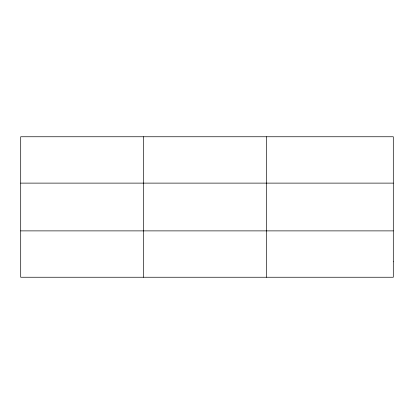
<?xml version="1.0" encoding="UTF-8"?>
<svg xmlns="http://www.w3.org/2000/svg" width="414" height="414" viewBox="0 0 414 414"><rect width="100%" height="100%" fill="white"/><g stroke="black" fill="none" stroke-linecap="round" stroke-linejoin="round"><path stroke-width="0.62" d="M143.658 136.755L143.658 277.245M266.616 136.755L266.616 277.245M20.7 183.117L393.3 183.117M20.7 230.883L393.3 230.883M393.3 261.788L393.3 277.245L20.7 277.245L20.7 136.755L393.3 136.755L393.3 261.788"/></g></svg>
